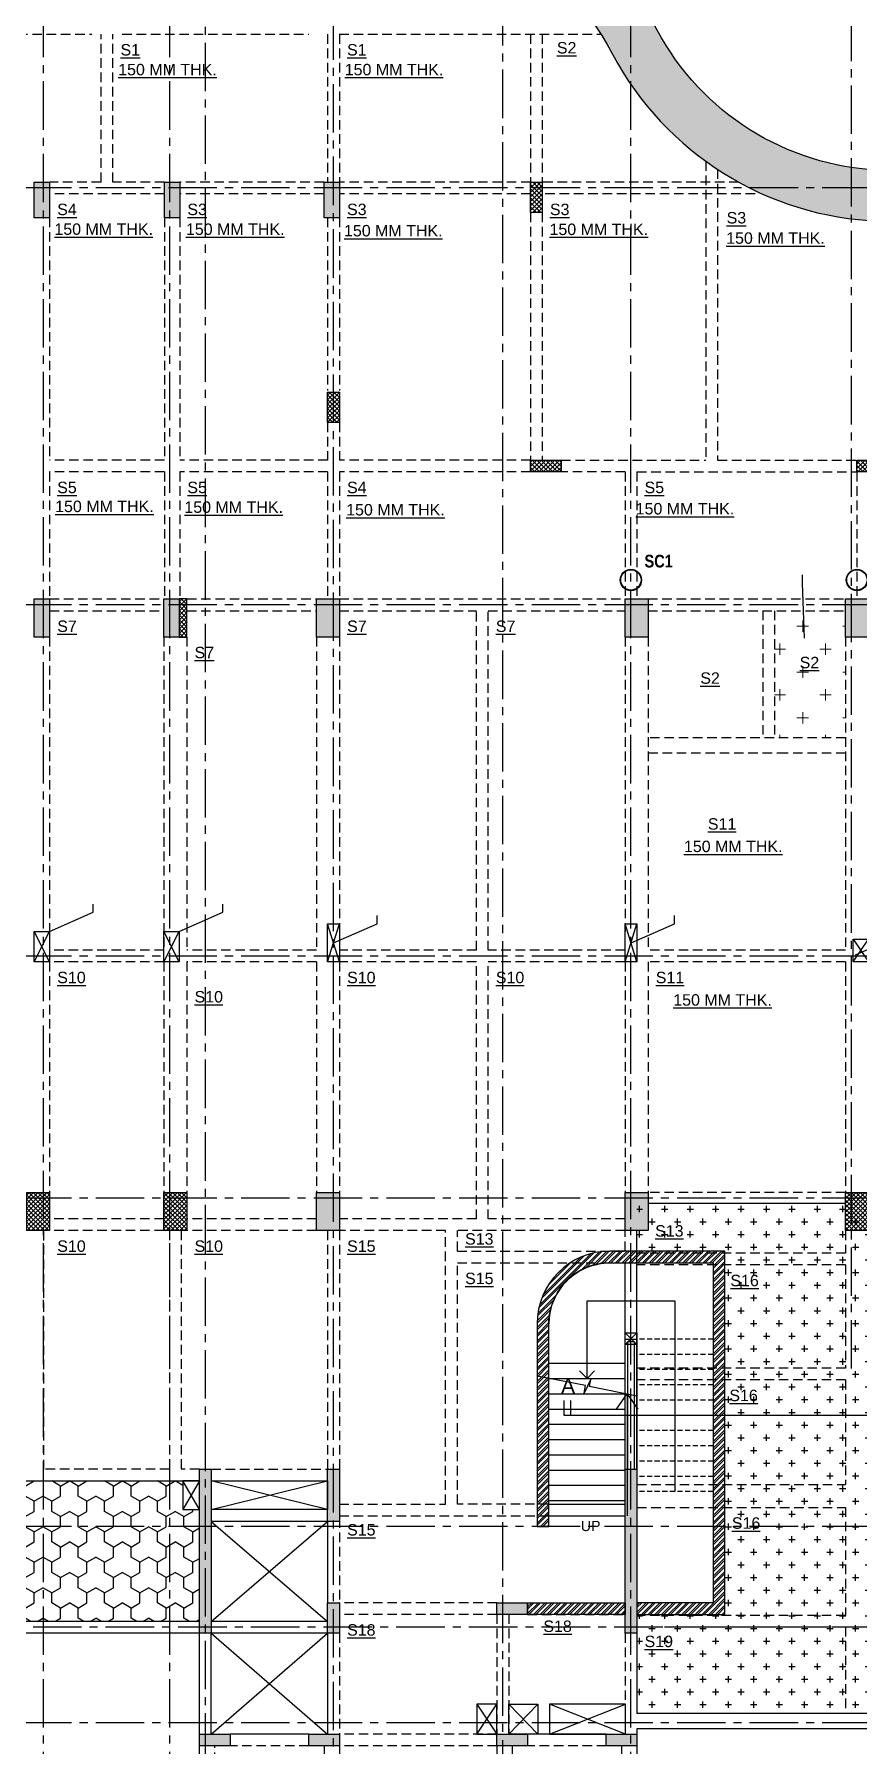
# Model space of a CAD drawing. Header units: millimetres. Extents: x 149548 to 2069915, y -1587483 to -1219800.
# Drawn here: x 1936292 to 1952506, y -1523570 to -1489900 of the extents above; entities that cross this region are included whole.
import ezdxf

# ---------------------------------------------------------------- set-up
doc = ezdxf.new("R2010")
doc.units = ezdxf.units.MM
doc.header["$MEASUREMENT"] = 0
for name, pattern in [('ACAD_ISO02W100', [15, 12, -3]), ('CENTER2', [28.575000000000003, 19.05, -3.175, 3.175, -3.175]), ('CONTINOUS', [0]), ('DASHED', [0.75, 0.5, -0.25]), ('HIDDEN', [0.375, 0.25, -0.125])]:
    doc.linetypes.add(name, pattern=pattern)
for name, color, linetype in [('BEAM-230X1075', 2, 'Continuous'), ('BEAM-230X450', 31, 'Continuous'), ('BEAM-230X600', 150, 'Continuous'), ('BEAM-300X1075', 211, 'Continuous'), ('BEAM-300X450', 6, 'Continuous'), ('BEAM-300X600', 4, 'Continuous'), ('BEAM-450X600', 22, 'Continuous'), ('BEAM-450X750', 134, 'Continuous'), ('Brick Piller', 2, 'Continuous'), ('COL.NO.', 6, 'Continuous'), ('Gabion Wall', 7, 'Continuous'), ('Hatch', 8, 'Continuous'), ('S-STRU. CUTOUT', 3, 'Continuous'), ('SLAB NO.', 4, 'Continuous'), ('Stair', 7, 'Continuous'), ('Steel Col', 2, 'Continuous'), ('STR.COLUMN', 1, 'Continuous'), ('Text', 7, 'Continuous')]:
    doc.layers.add(name, color=color, linetype=linetype)
for name, color, linetype, lineweight in [('BRICK WALL_MOFA', 8, 'Continuous', 30), ('CENTER_LINE', 8, 'CENTER2', 25), ('DIMENSION_MOFA', 62, 'HIDDEN', 15), ('GRID', 252, 'ACAD_ISO02W100', 9), ('PL-300MM SUNK', 171, 'Continuous', 18)]:
    doc.layers.add(name, color=color, linetype=linetype, lineweight=lineweight)
doc.styles.add('1-100', font='arial.ttf', dxfattribs={"height": 400})
doc.styles.add('AR', font='', dxfattribs={"width": 0.8})
doc.styles.add('DEEPAK', font='arial.ttf')
doc.styles.add('G3-TEXT', font='ARIALNB.TTF', dxfattribs={"height": 3})
doc.styles.get("Standard").update_dxf_attribs({"font": 'arial.ttf'})
doc.styles.add('style1', font='arial.ttf')
doc.styles.get('AR').set_extended_font_data('Arial Unicode MS')
doc.dimstyles.new('100', dxfattribs={"dimtxt": 180, "dimasz": 80, "dimexe": 0.18, "dimexo": 0.0625, "dimgap": 1, "dimtad": 1, "dimdec": 0, "dimzin": 0, "dimdsep": 46, "dimtxsty": 'AR', "dimblk": 'DOT', "dimcen": 0.09, "dimse1": 1, "dimse2": 1, "dimclrd": 50, "dimclrt": 256, "dimadec": 0, "dimazin": 0, "dimtfac": 1, "dimtdec": 0, "dimtix": 1, "dimtofl": 0, "dimtmove": 2, "dimatfit": 0, "dimfxl": 1, "dimtolj": 1, "dimtzin": 0, "dimlwd": -1, "dimarcsym": 0})
doc.dimstyles.new('DIM 1-100 1', dxfattribs={"dimtxt": 200, "dimasz": 100, "dimexe": 50, "dimexo": 50, "dimgap": 50, "dimtad": 1, "dimdec": 1, "dimrnd": 5, "dimzin": 0, "dimdsep": 46, "dimtxsty": 'Standard', "dimblk": 'ARCHTICK', "dimcen": 100, "dimdle": 100, "dimclrd": 256, "dimclre": 256, "dimclrt": 256, "dimadec": 0, "dimazin": 0, "dimtfac": 1, "dimtdec": 1, "dimtix": 1, "dimtofl": 0, "dimtmove": 1, "dimatfit": 3, "dimldrblk": 'OPEN90', "dimfxl": 1, "dimtolj": 1, "dimtzin": 0, "dimlwd": -1, "dimlwe": -1, "dimarcsym": 0})
pattern_1 = [(45, (-1689900.164213894, 1171002.453607241), (-44.19417382415923, 44.19417382415923), []), (135, (-1689900.164213894, 1171002.453607241), (-44.19417382415922, -44.19417382415921), [])]
pattern_2 = [(225, (2874.069728944916, 3033.458107437007), (66.29126073623881, -66.29126073623885), []), (225, (2829.875555194914, 3033.458107437007), (66.29126073623881, -66.29126073623885), [])]

# ---------------------------------------------------------------- blocks, each defined once
blk = doc.blocks.new('FIRST FLOOR COLUMNS')
at = {"layer": 'CENTER_LINE', "ltscale": 50}
for p, q in [((12074.99999999907, -41447.71538959257), (12074.99999999907, 16830.41905810614)), ((17924.99999999907, -41973.1161462171), (17924.99999999907, 16267.95197814121)), ((8895, -42203.11614531162), (8895, 16037.95197904669)), ((11375, -42203.11614527553), (11375, 16037.95197908278)), ((14595.00000024913, -42256.64015407232), (14594.99999999907, 16012.95197814144)), ((20444.99999999907, -42203.11614621687), (20444.99999999907, 16037.95197814144)), ((24778.85805530241, -15138.33302856097), (24778.85805530241, 16012.95194304106)), ((68022.25780571625, 8084.999999998137), (-4699.232308062725, 8084.999999998137)), ((68022.25780571625, -115), (-4699.232308062259, -115)), ((68022.25780571625, -7025), (-4699.232308062259, -7025)), ((68022.25780571764, -11790), (-4699.232308060862, -11790)), ((68022.25780571625, -18245.0000000596), (-4699.232308062259, -18245.0000000596)), ((25354.42047252506, -20230), (-4699.232308062259, -20230)), ((68022.25780571625, -22110), (-4699.232308062259, -22110))]:
    blk.add_line(p, q, dxfattribs=at)
blk = doc.blocks.new('_Dot')
at = {"linetype": 'ByBlock', "lineweight": -2}
blk.add_line((-0.5, 0), (-1, 0), dxfattribs=at)
at = {"linetype": 'ByBlock', "const_width": 0.5}
blk.add_lwpolyline([(-0.25, 0, 1), (0.25, 0, 1)], format="xyb", close=True, dxfattribs=at)
blk = doc.blocks.new('zw$7C89')
at = {"layer": 'Gabion Wall'}
h = blk.add_hatch(dxfattribs=at)
h.set_pattern_fill('ANSI36', color=256, scale=1000)
h.set_pattern_definition([(45, (-1922817.541582066, 1391663.806724625), (66.29126073623883, 243.0679560328757), [312.5000000000002, -62.50000000000006, 0, -62.50000000000006])])
edge = h.paths.add_edge_path()
edge.add_line((25249.99999999977, 349.7222180878744), (25249.99999999977, 349.7222180881072))
edge.add_arc((25471.55985363177, 5545.000000003492), 5200.000000000409, 207.9869821654836, 267.5580214216909, ccw=False)
edge.add_arc((14594.9999999993, -235.0000000006985), 7116.978292165735, 27.98698218263019, 89.99999999999707)
edge.add_line((14594.99999999977, 6881.978292165091), (2134.29448936251, 6881.462687988998))
edge.add_arc((2290.579929145519, -496.5171069183853), 7379.634882075752, 91.21349710835207, 136.4530565366072)
edge.add_arc((2177.855178702157, -234.612213262124), 7118.37564225969, 137.3559478840284, 234.8486355733484)
edge.add_line((-1920.46755382535, -6054.837515118066), (-1920.46755382535, -6284.999999998836))
edge.add_line((-1920.46755382535, -6284.999999998836), (-414.576280458132, -6284.999999998836))
edge.add_line((-414.5762804581318, -6284.999999998836), (-414.5762804581318, -5776.285405348288))
edge.add_arc((2175.747773891315, -234.8375151201617), 6116.978292151781, 137.2921275342018, 244.94648078118792, ccw=False)
edge.add_arc((2290.361020778771, -496.6030255814549), 6379.773404745865, 91.02937960220282, 136.2627479321136, ccw=False)
edge.add_line((2175.747773909243, 5882.14077704493), (14594.9999999993, 5881.978292165091))
edge.add_arc((14594.9999999993, -235.0000000006985), 6116.978292165786, 27.986982175391176, 90, ccw=False)
edge.add_arc((25471.55985362688, 5544.999999996042), 6199.999999992797, 207.9869821753515, 267.9520729151496)
edge.add_line((25249.99999999977, -651.0399636558723), (25249.99999999977, 349.7222180878744))
blk.add_lwpolyline([(25249.99999999977, 349.7222180878744), (25249.99999999977, 349.7222180881072, -0.2659441197293039), (20879.67782684742, 3104.791104826611, 0.2773857144653457), (14594.99999999977, 6881.978292165091), (2134.29448936251, 6881.462687988998, 0.1999992264416598), (-3058.254309496377, 4587.672433242435, 0.4530556497696951), (-1920.46755382535, -6054.837515118066), (-1920.46755382535, -6284.999999998836), (-414.5762804581318, -6284.999999998836), (-414.5762804581318, -5776.285405348288, -0.507627193355193), (-2319.138832165161, 3914.068102672463, -0.1999711322886869), (2175.747773909243, 5882.14077704493), (14594.9999999993, 5881.978292165091, -0.2773857144993754), (19996.62359143049, 2635.520162499743, 0.2677859425988435), (25249.99999999977, -651.0399636558723)], format="xyb", close=True, dxfattribs=at)
blk = doc.blocks.new('ARCH COL')
at = {"layer": 'STR.COLUMN', "transparency": 33554687}
h = blk.add_hatch(color=256, dxfattribs=at)
h.dxf.hatch_style = 1
h.paths.add_polyline_path([(241512.3773681722, 8200), (241512.3773681722, 7500), (241812.3773681722, 7500), (241812.3773681722, 8200)])
h = blk.add_hatch(color=256, dxfattribs=at)
h.dxf.hatch_style = 1
h.paths.add_polyline_path([(244072.3773681722, 8200), (244072.3773681722, 7500), (244372.3773681722, 7500), (244372.3773681722, 8200)])
h = blk.add_hatch(color=256, dxfattribs=at)
h.dxf.hatch_style = 1
h.paths.add_polyline_path([(247212.3773681722, 8200), (247212.3773681722, 7500), (247512.3773681722, 7500), (247512.3773681722, 8200)])
h = blk.add_hatch(dxfattribs=at)
h.set_pattern_fill('ANSI37', color=8, scale=500)
h.set_pattern_definition(pattern_1)
h.paths.add_polyline_path([(251272.3773681519, 8200), (251272.3773681519, 7600), (251502.3773681335, 7600), (251502.3773681335, 8200)])
h = blk.add_hatch(dxfattribs=at)
h.set_pattern_fill('ANSI37', color=8, scale=500)
h.set_pattern_definition(pattern_1)
h.paths.add_polyline_path([(247282.3773681899, 4070.375443216879), (247282.3773681899, 3470.375443216879), (247512.3773681899, 3470.375443216879), (247512.3773681899, 4070.375443216879)])
h = blk.add_hatch(dxfattribs=at)
h.set_pattern_fill('ANSI37', color=8, scale=500)
h.set_pattern_definition(pattern_1)
h.paths.add_polyline_path([(251872.3773681335, 2730), (251272.3773681335, 2730), (251272.3773681335, 2500), (251872.3773681335, 2500)])
h = blk.add_hatch(dxfattribs=at)
h.set_pattern_fill('ANSI37', color=8, scale=500)
h.set_pattern_definition(pattern_1)
h.paths.add_polyline_path([(258397.3773681719, 2730), (257686.2354234746, 2730), (257686.2354234746, 2500), (258397.3773681719, 2500)])
h = blk.add_hatch(color=256, dxfattribs=at)
h.dxf.hatch_style = 1
h.paths.add_polyline_path([(241812.3773681722, 0), (241812.3773681722, -750), (241512.3773681722, -750), (241512.3773681722, 0)])
h = blk.add_hatch(color=256, dxfattribs=at)
h.dxf.hatch_style = 1
h.paths.add_polyline_path([(244062.3773681722, 0), (244362.3773681722, 0), (244362.3773681722, -750), (244062.3773681722, -750)])
at = {"layer": 'STR.COLUMN'}
h = blk.add_hatch(dxfattribs=at)
h.set_pattern_fill('ANSI37', color=8, scale=500)
h.set_pattern_definition(pattern_1)
h.paths.add_polyline_path([(244512.3773681722, 0), (244362.3773681722, 0), (244362.3773681722, -750), (244512.3773681722, -750)])
at = {"layer": 'STR.COLUMN', "transparency": 33554687}
h = blk.add_hatch(color=256, dxfattribs=at)
h.dxf.hatch_style = 1
h.paths.add_polyline_path([(247062.3773681722, -750), (247512.3773681722, -750), (247512.3773681722, 0), (247062.3773681722, 0)])
h = blk.add_hatch(color=256, dxfattribs=at)
h.dxf.hatch_style = 1
h.paths.add_polyline_path([(253132.3773681722, -750.0000000002328), (253581.719609797, -749.3517195954919), (253581.719609797, 0.6482804045081139), (253132.3773681722, 0)])
h = blk.add_hatch(color=256, dxfattribs=at)
h.dxf.hatch_style = 1
h.paths.add_polyline_path([(257466.2354234746, -750.0000000002328), (257915.5776650994, -749.3517195954919), (257915.5776650994, 0.6482804045081139), (257466.2354234746, 0)])
h = blk.add_hatch(dxfattribs=at)
h.set_pattern_fill('ANSI37', color=8, scale=500)
h.set_pattern_definition(pattern_1)
h.paths.add_polyline_path([(241362.3773681722, -12425), (241812.3773681722, -12425), (241812.3773681722, -11675), (241362.3773681722, -11675)])
h = blk.add_hatch(dxfattribs=at)
h.set_pattern_fill('ANSI37', color=8, scale=500)
h.set_pattern_definition(pattern_1)
h.paths.add_polyline_path([(244062.3773681722, -12425), (244512.3773681722, -12425), (244512.3773681722, -11675), (244062.3773681722, -11675)])
h = blk.add_hatch(color=256, dxfattribs=at)
h.dxf.hatch_style = 1
h.paths.add_polyline_path([(247062.3773681722, -12425), (247512.3773681722, -12425), (247512.3773681722, -11675), (247062.3773681722, -11675)])
h = blk.add_hatch(color=256, dxfattribs=at)
h.dxf.hatch_style = 1
h.paths.add_polyline_path([(253132.3773681722, -12425), (253582.3773681722, -12425), (253582.3773681722, -11675), (253132.3773681722, -11675)])
h = blk.add_hatch(dxfattribs=at)
h.set_pattern_fill('ANSI37', color=8, scale=500)
h.set_pattern_definition(pattern_1)
h.paths.add_polyline_path([(257466.2281060081, -12425), (257916.2281060081, -12425), (257916.2281060081, -11675), (257466.2281060081, -11675)])
h = blk.add_hatch(color=256, dxfattribs=at)
h.dxf.hatch_style = 1
h.paths.add_polyline_path([(244762.3773681722, -17120.00000000023), (244762.3773681722, -20345.00000000023), (244992.3773681722, -20345.00000000023), (244992.3773681722, -17120.00000000023)])
h = blk.add_hatch(color=256, dxfattribs=at)
h.dxf.hatch_style = 1
h.paths.add_polyline_path([(247282.3773681722, -18145), (247512.3773681722, -18145), (247512.3773681722, -17120), (247282.3773681722, -17120)])
h = blk.add_hatch(color=256, dxfattribs=at)
h.dxf.hatch_style = 1
h.paths.add_polyline_path([(253132.3773681722, -17120), (253132.3773681722, -20345), (253362.3773681722, -20345), (253362.3773681722, -17120)])
h = blk.add_hatch(color=256, dxfattribs=at)
h.dxf.hatch_style = 1
h.paths.add_polyline_path([(247282.3773681722, -20345), (247512.3773681722, -20345), (247512.3773681722, -19745), (247282.3773681722, -19745)])
h = blk.add_hatch(color=256, dxfattribs=at)
h.dxf.hatch_style = 1
h.paths.add_polyline_path([(250612.3773681715, -19744.9999999993), (250612.3773681715, -19974.9999999993), (251212.3773681715, -19974.9999999993), (251212.3773681715, -19744.9999999993)])
h = blk.add_hatch(color=256, dxfattribs=at)
h.dxf.hatch_style = 1
h.paths.add_polyline_path([(244762.3773681715, -22329.99999999977), (244762.3773681715, -22559.99999999977), (245362.3773681715, -22559.99999999977), (245362.3773681715, -22329.99999999977)])
h = blk.add_hatch(color=256, dxfattribs=at)
h.dxf.hatch_style = 1
h.paths.add_polyline_path([(246912.3773681715, -22329.99999999977), (246912.3773681715, -22559.99999999977), (247512.3773681715, -22559.99999999977), (247512.3773681715, -22329.99999999977)])
h = blk.add_hatch(color=256, dxfattribs=at)
h.dxf.hatch_style = 1
h.paths.add_polyline_path([(250612.3773681715, -22329.99999999977), (250612.3773681715, -22559.99999999977), (251212.3773681715, -22559.99999999977), (251212.3773681715, -22329.99999999977)])
h = blk.add_hatch(color=256, dxfattribs=at)
h.dxf.hatch_style = 1
h.paths.add_polyline_path([(252762.3773681715, -22329.99999999977), (252762.3773681715, -22559.99999999977), (253362.3773681715, -22559.99999999977), (253362.3773681715, -22329.99999999977)])
at = {"layer": 'STR.COLUMN', "color": 5}
for p, q in [((241512.3773853779, -7140), (241812.3773853779, -6540)), ((241812.3773853779, -7140), (241512.3773853779, -6540)), ((244062.3773681722, -7140), (244362.3773681722, -6540)), ((244362.3773681722, -7140), (244062.3773681722, -6540))]:
    blk.add_line(p, q, dxfattribs=at)
for points in [[(241512.3773681722, 8200), (241812.3773681722, 8200), (241812.3773681722, 7500), (241512.3773681722, 7500), (241512.3773681722, 8200)], [(244072.3773681722, 8200), (244372.3773681722, 8200), (244372.3773681722, 7500), (244072.3773681722, 7500), (244072.3773681722, 8200)], [(247212.3773681722, 8200), (247512.3773681722, 8200), (247512.3773681722, 7500), (247212.3773681722, 7500), (247212.3773681722, 8200)], [(247062.3773681722, 0), (247512.3773681722, 0), (247512.3773681722, -750), (247062.3773681722, -750), (247062.3773681722, 0)], [(253132.3773681722, 0), (253582.3773681722, -2.328306436538696e-10), (253582.3773681722, -750.0000000002328), (253132.3773681722, -750.0000000002328), (253132.3773681722, 0)], [(257466.2354234746, 0), (257916.2354234746, -2.328306436538696e-10), (257916.2354234746, -750.0000000002328), (257466.2354234746, -750.0000000002328), (257466.2354234746, 0)], [(247282.3773681722, -6390), (247512.3773681722, -6390), (247512.3773681722, -7140), (247282.3773681722, -7140), (247282.3773681722, -6390)], [(247282.3773681722, -7140), (247512.3773681722, -6390)], [(247512.3773681722, -7140), (247282.3773681722, -6390)], [(253132.3773681722, -6390), (253362.3773681722, -6390), (253362.3773681722, -7140), (253132.3773681722, -7140), (253132.3773681722, -6390)], [(253132.3773681722, -7140), (253362.3773681722, -6390)], [(253362.3773681722, -7140), (253132.3773681722, -6390)], [(241512.3773853779, -6540), (241812.3773853779, -6540), (241812.3773853779, -7140), (241512.3773853779, -7140), (241512.3773853779, -6540)], [(244062.3773681722, -6540), (244362.3773681722, -6540), (244362.3773681722, -7140), (244062.3773681722, -7140), (244062.3773681722, -6540)], [(257616.2948618773, -7139.999999999767), (257616.2948618773, -6689.999999999767), (257916.2354234748, -6689.999999999767), (257916.2354234748, -7139.999999999767), (257616.2948618773, -7139.999999999767)], [(257616.2948618773, -7139.999999999767), (257916.2354234746, -6689.999999999767)], [(257616.2948618773, -6689.999999999767), (257916.2354234748, -7139.999999999767)], [(241362.3773681722, -11675), (241812.3773681722, -11675), (241812.3773681722, -12425), (241362.3773681722, -12425), (241362.3773681722, -11675)], [(244062.3773681722, -11675), (244512.3773681722, -11675), (244512.3773681722, -12425), (244062.3773681722, -12425), (244062.3773681722, -11675)], [(247062.3773681722, -11675), (247512.3773681722, -11675), (247512.3773681722, -12425), (247062.3773681722, -12425), (247062.3773681722, -11675)], [(253132.3773681722, -11675), (253582.3773681722, -11675), (253582.3773681722, -12425), (253132.3773681722, -12425), (253132.3773681722, -11675)], [(257466.2281060081, -11675), (257916.2281060081, -11675), (257916.2281060081, -12425), (257466.2281060081, -12425), (257466.2281060081, -11675)], [(244762.3773681722, -17120.00000000023), (244992.3773681722, -17120.00000000023), (244992.3773681722, -20345.00000000023), (244762.3773681722, -20345.00000000023), (244762.3773681722, -17120.00000000023)], [(247282.3773681722, -17120), (247512.3773681722, -17120), (247512.3773681722, -18145), (247282.3773681722, -18145), (247282.3773681722, -17120)], [(253132.3773681722, -17120), (253362.3773681722, -17120), (253362.3773681722, -20345), (253132.3773681722, -20345), (253132.3773681722, -17120)], [(247282.3773681722, -19745), (247512.3773681722, -19745), (247512.3773681722, -20345), (247282.3773681722, -20345), (247282.3773681722, -19745)], [(251212.3773681715, -19744.9999999993), (251212.3773681715, -19974.9999999993), (250612.3773681715, -19974.9999999993), (250612.3773681715, -19744.9999999993), (251212.3773681715, -19744.9999999993)], [(245362.3773681715, -22329.99999999977), (245362.3773681715, -22559.99999999977), (244762.3773681715, -22559.99999999977), (244762.3773681715, -22329.99999999977), (245362.3773681715, -22329.99999999977)], [(247512.3773681715, -22329.99999999977), (247512.3773681715, -22559.99999999977), (246912.3773681715, -22559.99999999977), (246912.3773681715, -22329.99999999977), (247512.3773681715, -22329.99999999977)], [(251212.3773681715, -22329.99999999977), (251212.3773681715, -22559.99999999977), (250612.3773681715, -22559.99999999977), (250612.3773681715, -22329.99999999977), (251212.3773681715, -22329.99999999977)], [(253362.3773681715, -22329.99999999977), (253362.3773681715, -22559.99999999977), (252762.3773681715, -22559.99999999977), (252762.3773681715, -22329.99999999977), (253362.3773681715, -22329.99999999977)]]:
    blk.add_lwpolyline(points, dxfattribs=at)
for points in [[(251272.3773681519, 8200), (251502.3773681335, 8200), (251502.3773681335, 7600), (251272.3773681519, 7600), (251272.3773681519, 8200)], [(247282.3773681899, 4070.375443216879), (247512.3773681899, 4070.375443216879), (247512.3773681899, 3470.375443216879), (247282.3773681899, 3470.375443216879), (247282.3773681899, 4070.375443216879)], [(251872.3773681335, 2730), (251872.3773681335, 2500), (251272.3773681335, 2500), (251272.3773681335, 2730)], [(258397.3773681719, 2730), (258397.3773681719, 2500), (257686.2354234746, 2500), (257686.2354234746, 2730)], [(241812.3773681722, 0), (241812.3773681722, -750), (241512.3773681722, -750), (241512.3773681722, 0)], [(244062.3773681722, 0), (244362.3773681722, 0), (244362.3773681722, -750), (244062.3773681722, -750), (244062.3773681722, 0)], [(244512.3773681722, 0), (244362.3773681722, 0), (244362.3773681722, -750), (244512.3773681722, -750)]]:
    blk.add_lwpolyline(points, close=True, dxfattribs=at)
blk = doc.blocks.new('G$CCB89CC87')
at = {"layer": 'STR.COLUMN', "color": 5}
for p, q in [((-229.9987425338477, 5679.911827807082), (-0.003326123580336571, 5909.911827807082)), ((0.0001023421064019203, 5679.911827807082), (-229.9984776824713, 5909.911827807082))]:
    blk.add_line(p, q, dxfattribs=at)
blk.add_lwpolyline([(-229.9998976578936, 5909.911827807082), (0.0001023421064019203, 5909.911827807082), (0.0001023421064019203, 5679.911827807082), (-229.9998976578936, 5679.911827807082)], close=True, dxfattribs=at)
blk = doc.blocks.new('_ArchTick')
at = {"color": 0, "linetype": 'ByBlock', "const_width": 0.15}
blk.add_lwpolyline([(-0.5, -0.5), (0.5, 0.5)], dxfattribs=at)
blk = doc.blocks.new('_Open90')
at = {"color": 0, "linetype": 'ByBlock', "lineweight": -2}
for p, q in [((0, 0), (-1, 0)), ((-0.5, 0.5), (0, 0)), ((0, 0), (-0.5, -0.5))]:
    blk.add_line(p, q, dxfattribs=at)
blk = doc.blocks.new('Steel Col')
at = {"layer": 'Steel Col', "color": 2}
for radius in [210, 200]:
    blk.add_circle((1997102.074790691, -1500610.347027284), radius, dxfattribs=at)
blk = doc.blocks.new('Fire Staircase')
at = {"layer": 'Brick Piller'}
h = blk.add_hatch(dxfattribs=at)
h.set_pattern_fill('ANSI32', color=8, scale=250, angle=180)
h.set_pattern_definition(pattern_2)
edge = h.paths.add_edge_path()
edge.add_line((1914734.24383791, -1520755.347137177), (1916234.243873443, -1520755.346929552))
edge.add_line((1916234.243873443, -1520755.346929552), (1916234.251420181, -1514070.437266246))
edge.add_line((1916234.251420181, -1514070.437266246), (1914204.243279385, -1514070.434974527))
edge.add_arc((1914204.241924679, -1515270.434974526), 1199.999999999779, 89.99993531756384, 180.0000301612983)
edge.add_line((1913004.24192468, -1515270.435606222), (1913004.24192468, -1519255.347027284))
edge.add_line((1913004.24192468, -1519255.347027284), (1912774.230483614, -1519255.346258024))
edge.add_line((1912774.230483614, -1519255.346258024), (1912774.243810938, -1515270.431249949))
edge.add_arc((1914204.243810983, -1515270.436032503), 1430.000000053563, 90.00000419992813, 179.9998083777373, ccw=False)
edge.add_line((1914204.243706167, -1513840.43603245), (1916464.237019384, -1513840.433204375))
edge.add_line((1916464.237019384, -1513840.433204375), (1916464.245960273, -1520985.346898383))
edge.add_line((1916464.245960273, -1520985.346898383), (1914734.24387161, -1520985.347151866))
edge.add_line((1914734.24387161, -1520985.347151866), (1914734.24383791, -1520755.347137177))
h = blk.add_hatch(dxfattribs=at)
h.set_pattern_fill('ANSI32', color=8, scale=250, angle=180)
h.set_pattern_definition(pattern_2)
h.paths.add_polyline_path([(1914504.243848079, -1520985.347027284), (1914504.243848079, -1520755.347027284), (1912584.243848078, -1520755.347027284), (1912584.243848078, -1520985.347027284)])
at = {"layer": 'Stair', "color": 8, "linetype": 'DASHED', "ltscale": 200}
for p, q in [((1916234.243848079, -1515570.429226473), (1914734.243593478, -1515570.429336365)), ((1916234.243870057, -1515870.429226473), (1914734.243615456, -1515870.429336365)), ((1916234.243892035, -1516170.429226473), (1914734.243637434, -1516170.429336365)), ((1916234.243914014, -1516470.429226473), (1914734.243659413, -1516470.429336365)), ((1916234.243935992, -1516770.429226473), (1914734.243681391, -1516770.429336365)), ((1916234.243957971, -1517070.429226473), (1914734.243703369, -1517070.429336365)), ((1916234.243979949, -1517370.429226473), (1914734.243725348, -1517370.429336365)), ((1916234.244001927, -1517670.429226473), (1914734.243747326, -1517670.429336365)), ((1916234.244023906, -1517970.429226473), (1914734.243769305, -1517970.429336365)), ((1916234.244045884, -1518270.429226473), (1914734.243791283, -1518270.429336365)), ((1916234.244067862, -1518570.429226473), (1914734.243813261, -1518570.429336365))]:
    blk.add_line(p, q, dxfattribs=at)
at = {"layer": 'Stair', "color": 8, "linetype": 'Continuous', "ltscale": 200}
for p, q in [((1913004.237386787, -1516045.679970516), (1914504.243695353, -1516045.679860624)), ((1913004.237408765, -1516345.679970516), (1914504.243717332, -1516345.679860624)), ((1913004.237430743, -1516645.679970516), (1914504.24373931, -1516645.679860624)), ((1913004.237452722, -1516945.679970516), (1914504.243761288, -1516945.679860624)), ((1913004.2374747, -1517245.679970516), (1914504.243783267, -1517245.679860624)), ((1913004.237496679, -1517545.679970516), (1914504.243805245, -1517545.679860624)), ((1913004.237518657, -1517845.679970516), (1914504.243827224, -1517845.679860624)), ((1913004.237540635, -1518145.679970516), (1914504.243849202, -1518145.679860624)), ((1913004.237562614, -1518445.679970516), (1914504.24387118, -1518445.679860624)), ((1913004.237584592, -1518745.679970516), (1914504.243893159, -1518745.679898534)), ((1913004.23760657, -1519045.679970516), (1914504.243915137, -1519045.679898534))]:
    blk.add_line(p, q, dxfattribs=at)
at = {"layer": 'Stair'}
for p, q in [((1914504.243848079, -1518745.679860624), (1914504.241157692, -1518745.679860624)), ((1916464.239339459, -1519255.346793192), (1916464.244442669, -1519255.346793191))]:
    blk.add_line(p, q, dxfattribs=at)
for points in [[(1916464.243023738, -1513840.435866881), (1914204.243706167, -1513840.43603245, 0.4142125613509559), (1912774.243810938, -1515270.431249895), (1912774.230483611, -1519255.347027284), (1913004.244021711, -1519255.347027284), (1913004.24192468, -1515270.435606017, -0.4142140471595538), (1914204.243279385, -1514070.434974527), (1916234.243873443, -1514070.437266238, -0.4142131888043357)], [(1916464.245960273, -1520985.346898383), (1916464.237019387, -1513840.435866881, 0.144761178887673)]]:
    blk.add_lwpolyline(points, format="xyb", dxfattribs=at)
for points in [[(1916234.243682964, -1514070.437266237), (1916234.244662453, -1520755.347027284)], [(1914734.821682563, -1516691.795907032), (1913803.270013358, -1516505.485715143), (1913832.687412078, -1516358.398609479), (1913695.33148662, -1516632.961221661), (1913724.748885339, -1516485.874115997), (1912773.65670061, -1516299.563924109)], [(1916234.243873443, -1520755.346929552), (1914734.24383791, -1520755.347137177), (1914734.24387161, -1520985.347137177), (1916464.243023738, -1520985.346898384)]]:
    blk.add_lwpolyline(points, dxfattribs=at)
at = {"layer": 'Stair', "color": 8, "linetype": 'Continuous', "ltscale": 200}
for points in [[(1914504.243848079, -1518130.347027286), (1914504.243660536, -1515570.429353215), (1914734.243593478, -1515570.429336365), (1914734.24378102, -1518130.347027287)], [(1914554.243848079, -1518130.347027286), (1914554.243664199, -1515620.429349552), (1914684.243597141, -1515620.429340028), (1914684.24378102, -1518130.347027287)]]:
    blk.add_lwpolyline(points, dxfattribs=at)
at = {"layer": 'Stair'}
blk.add_lwpolyline([(1914504.243848079, -1520985.347027284), (1912584.243848078, -1520985.347027284), (1912584.243848078, -1520755.347027284), (1914504.243848079, -1520755.347027284)], close=True, dxfattribs=at)
at = {"layer": 'Stair', "insert": (1914019.520173933, -1519146.436018913), "char_height": 200, "attachment_point": 3, "rotation": 8.395107349475939e-06, "style": '1-100'}
blk.add_mtext_dynamic_manual_height_columns('UP', width=404.6349684817251, gutter_width=750, heights=[0], dxfattribs=at)
at = {"layer": 'Stair'}
for points, override in [([(1913754.240563049, -1516345.67991557), (1913754.240563049, -1514820.432738087), (1915484.243584339, -1514820.432479475), (1915484.244067862, -1518570.429281419)], {"dimasz": 300}), ([(1914544.227463604, -1516645.67991557), (1914544.227815258, -1519045.67991557)], {"dimasz": 300, "dimldrblk": 'Open90'})]:
    blk.add_leader(points, dimstyle='DIM 1-100 1', override=override, dxfattribs=at)

msp = doc.modelspace()

# ---------------------------------------------------------------- hatches: boundary and pattern name
at = {"layer": 'Hatch'}
h = msp.add_hatch(dxfattribs=at)
h.set_pattern_fill('CROSS', color=256, scale=1000)
h.set_pattern_definition([(0, (4879.533208573237, -101261.5403026629), (250, 250), [125, -375]), (90, (4942.033208573237, -101324.0403026629), (-250, 250), [125, -375])])
h.paths.add_polyline_path([(1956420.116341664, -1515113.466321485), (1956420.116341664, -1515976.116615559), (1956774.351059177, -1515976.116615559), (1956774.351059177, -1515113.466321485)], flags=16)
edge = h.paths.add_edge_path()
edge.add_line((1956802.074790639, -1521005.319372249), (1956405.938701987, -1521005.319372249))
edge.add_line((1956405.938701987, -1521005.319372249), (1956405.938701987, -1520213.758537831))
edge.add_line((1956405.938701987, -1520213.758537831), (1956802.074790639, -1520213.758537831))
edge.add_line((1956802.074790638, -1520018.544865128), (1956802.074790639, -1512905.347027286))
edge.add_line((1956802.074790639, -1512905.347027286), (1948142.074790639, -1512905.347027286))
edge.add_line((1948142.074790639, -1512905.347027286), (1948142.074790639, -1513840.435993622))
edge.add_line((1948142.074790639, -1513840.435993622), (1949872.073966298, -1513840.435866881))
edge.add_line((1949872.073966298, -1513840.435866881), (1949872.076902834, -1520985.346898383))
edge.add_line((1949872.076902834, -1520985.346898383), (1948142.075149169, -1520985.347137177))
edge.add_line((1948142.075149169, -1520985.347137177), (1948142.074790639, -1522935.347027221))
edge.add_line((1948142.074790639, -1522935.347027221), (1956802.074790638, -1522935.347027221))
edge.add_line((1956802.074790638, -1522935.347027221), (1956802.074790639, -1521005.319372249))
at = {"layer": 'Hatch', "transparency": 33554559}
h = msp.add_hatch(dxfattribs=at)
h.set_pattern_fill('DELTA', color=256, scale=100)
h.set_pattern_definition([(29.99999999999999, (4879.533208573237, -101261.5403026629), (1.353316569918661e-07, 599.9999997655988), [200, -400]), (29.99999999999999, (4706.328127573237, -100961.5403026629), (1.353316569918661e-07, 599.9999997655988), [200, -400]), (90, (4879.533208573237, -100861.5403026629), (-519.615242, 300.0000000000001), [200, -400]), (90, (5225.943370573237, -100861.5403026629), (-519.615242, 300.0000000000001), [200, -400]), (150, (4879.533208573237, -101261.5403026629), (-519.6152421353315, -299.9999997655988), [200, -400]), (150, (4706.328127573237, -100961.5403026629), (-519.6152421353315, -299.9999997655988), [200, -400])])
h.paths.add_polyline_path([(1939213.42467475, -1518360.347027286), (1939213.42467475, -1518925.347027287), (1939542.074790639, -1518925.347027287), (1939542.074790639, -1521125.347027286), (1933292.074790639, -1521125.347027286), (1933292.074790639, -1520605.347027286), (1933072.074790639, -1520605.347027286), (1933072.074790639, -1518360.347027286)])
at = {"layer": 'PL-300MM SUNK'}
h = msp.add_hatch(dxfattribs=at)
h.set_pattern_fill('CROSS', color=256, scale=1800)
h.set_pattern_definition([(0, (1268640.415677, -1014197.555036), (450, 450), [225, -675]), (90, (1268752.915677, -1014310.055036), (-449.9999999999999, 450), [225, -675])])
h.paths.add_polyline_path([(1952245.992284345, -1501760.347027286), (1952245.932845942, -1501760.347027286), (1952245.932845942, -1501240.347027286), (1951020.845013437, -1501240.347027286, 0.1331725165938255), (1951118.000804756, -1501431.490090193, 0.5205670499999998), (1951024.459383461, -1502010.963779168, 0.5205670500000001), (1951061.876930472, -1502627.821146306, 0.5205670499999997), (1951136.70713203, -1503225.987177711, 0.4547037011093585), (1951099.025742823, -1503740.799324055), (1952245.992284345, -1503740.799324055)])
h.paths.add_polyline_path([(1951020.845013437, -1501240.347027286), (1950849.280485903, -1501240.347027286), (1950849.280485903, -1503740.799324055), (1951099.025742823, -1503740.799324055, -0.4547037011093585), (1951136.70713203, -1503225.987177711, -0.520567049999835), (1951061.876930472, -1502627.821146306, -0.5205670499999997), (1951024.459383461, -1502010.963779168, -0.5205670499998458), (1951118.000804756, -1501431.490090193, -0.1331725165938254)])

# ---------------------------------------------------------------- linework, layer by layer
at = {"layer": 'BEAM-230X1075', "linetype": 'HIDDEN', "ltscale": 750}
for p, q in [((1947912.074790639, -1513840.436010472), (1947912.074790639, -1513435.347027286)), ((1947912.074790639, -1521355.347027286), (1947912.074790639, -1523340.347027286))]:
    msp.add_line(p, q, dxfattribs=at)
at = {"layer": 'BEAM-230X1075', "linetype": 'CONTINOUS', "ltscale": 750}
for p, q in [((1948142.074790639, -1518130.347027286), (1948142.074790639, -1513435.347027286)), ((1947912.074790639, -1518130.347027286), (1947912.074790639, -1514070.435313203)), ((1948142.074790639, -1521355.347027286), (1948142.074790639, -1522935.347027286)), ((1948142.074790639, -1523235.347027286), (1948142.074790639, -1523340.347027286))]:
    msp.add_line(p, q, dxfattribs=at)
at = {"layer": 'BEAM-230X450', "linetype": 'HIDDEN', "ltscale": 750}
for p, q in [((1950619.280485903, -1501240.347027286), (1950619.280485904, -1503740.799324055)), ((1950849.280485903, -1501240.347027286), (1950849.280485903, -1503740.799324055)), ((1944612.078831628, -1514070.435248865), (1947912.074802628, -1514070.435248865)), ((1944612.078934079, -1513840.435248865), (1947912.074802628, -1513840.435248865)), ((1952245.992284345, -1513881.796135131), (1948142.074790639, -1513881.796135131)), ((1952245.992284345, -1514111.796135131), (1948142.074790639, -1514111.796135131)), ((1952245.992284345, -1516141.954124544), (1948142.074790639, -1516141.954124544)), ((1952245.992284345, -1516371.954124544), (1948142.074790639, -1516371.954124544)), ((1952245.992284345, -1521005.319372249), (1948142.074790639, -1521005.319372249)), ((1952245.992284345, -1521235.319372249), (1948142.074790639, -1521235.319372249))]:
    msp.add_line(p, q, dxfattribs=at)
at = {"layer": 'BEAM-230X600', "linetype": 'HIDDEN', "ltscale": 750}
for p, q in [((1933442.074790601, -1489900.34350977), (1937422.074790639, -1489900.34350977)), ((1937607.074790722, -1492810.347027286), (1937607.074790645, -1489900.34350977)), ((1937837.074790722, -1492810.347027286), (1937837.074790645, -1489900.34350977)), ((1938022.074790639, -1489900.34350977), (1941692.074790639, -1489900.34350977)), ((1942062.074790639, -1489900.34350977), (1942062.074790639, -1492810.347027286)), ((1942292.074790639, -1489900.34350977), (1942292.074790639, -1492810.347027286)), ((1942292.074790639, -1489900.34350977), (1947436.050852776, -1489900.34350977)), ((1946052.074790601, -1489900.34350977), (1946052.074790601, -1492810.347027286)), ((1946282.074790601, -1489900.343509752), (1946282.074790601, -1492810.347027286)), ((1949499.57479062, -1492401.417005677), (1949499.57479062, -1498280.347027286)), ((1949729.574790619, -1492560.243984215), (1949729.57479062, -1498280.347027286)), ((1937607.074790722, -1492810.347027286), (1936592.07479064, -1492810.347027286)), ((1938852.07479064, -1492810.347027286), (1937837.074790722, -1492810.347027286)), ((1941992.07479064, -1492810.347027286), (1939152.07479064, -1492810.347027286)), ((1946052.074790601, -1492810.347027286), (1942292.074790639, -1492810.347027286)), ((1950144.216951373, -1492810.347027286), (1946282.074790597, -1492810.347027286)), ((1938852.07479064, -1493040.347027286), (1936592.07479064, -1493040.347027286)), ((1941992.07479064, -1493040.347027286), (1939152.07479064, -1493040.347027286)), ((1946052.074790601, -1493040.347027286), (1942292.074790639, -1493040.347027286)), ((1950467.143611555, -1493040.347027286), (1946282.074790597, -1493040.347027286)), ((1942062.074790639, -1493510.347027287), (1942062.074790657, -1496909.97158407)), ((1942292.074790639, -1493510.347027286), (1942292.074790657, -1496909.971584069)), ((1946052.074790601, -1493410.347027286), (1946052.074790601, -1498280.347027286)), ((1946282.074790601, -1493410.347027286), (1946282.074790601, -1498280.347027286)), ((1942062.074790639, -1497539.971584069), (1942062.074790639, -1498280.347027286)), ((1942292.074790639, -1497539.971584069), (1942292.074790639, -1498280.347027286)), ((1938852.074790639, -1498280.347027286), (1936592.074790639, -1498280.347027286)), ((1942062.074790639, -1498280.347027286), (1939152.074790639, -1498280.347027286)), ((1946052.074790601, -1498280.347027286), (1942292.074790639, -1498280.347027286)), ((1946652.074790601, -1498280.347027286), (1949499.57479062, -1498280.347027286)), ((1949729.57479062, -1498280.347027286), (1952465.932845942, -1498280.347027286)), ((1938852.074790639, -1498510.347027286), (1936592.074790639, -1498510.347027286)), ((1942062.074790639, -1498510.347027286), (1939152.074790639, -1498510.347027286)), ((1942062.074790639, -1498510.347027286), (1942062.074790639, -1501010.347027286)), ((1946052.074790637, -1498510.347027286), (1942292.074790639, -1498510.347027286)), ((1942292.074790639, -1498510.347027286), (1942292.074790639, -1501010.347027286)), ((1947912.074790639, -1498510.347027286), (1946652.074790601, -1498510.347027286)), ((1947912.074790639, -1498510.347027286), (1947912.074790639, -1501010.347027286)), ((1948142.074790639, -1498510.347027286), (1948142.074790639, -1501010.347027286)), ((1948142.074790639, -1498510.347027286), (1952465.932845942, -1498510.347027286)), ((1952465.932845942, -1498510.347027286), (1952465.932845942, -1501010.347027286)), ((1936592.074790639, -1501010.347027286), (1938842.074790639, -1501010.347027286)), ((1936592.074790639, -1501240.347027286), (1938842.074790639, -1501240.347027286)), ((1939292.074790639, -1501010.347027286), (1941842.074790639, -1501010.347027286)), ((1939292.074790639, -1501240.347027286), (1941842.074790639, -1501240.347027286)), ((1942292.074790639, -1501010.347027286), (1947912.074790639, -1501010.347027286)), ((1942292.074790639, -1501240.347027286), (1944987.081075034, -1501240.347027286)), ((1944987.076760606, -1507920.347027286), (1944987.081075034, -1501240.347027286)), ((1945217.076760605, -1507920.347027286), (1945217.081075033, -1501240.347027286)), ((1945217.081075033, -1501240.347027286), (1947912.074790639, -1501240.347027286)), ((1948362.074790639, -1501010.347027286), (1952245.932845942, -1501010.347027286)), ((1948362.074790639, -1501240.347027286), (1952245.932845942, -1501240.347027286)), ((1938842.074790639, -1507920.347027286), (1936592.074790639, -1507920.347027286)), ((1941842.074790639, -1507920.347027286), (1939292.074790639, -1507920.347027286)), ((1944987.076760606, -1507920.347027286), (1942292.074790639, -1507920.347027286)), ((1947912.074790639, -1507920.347027286), (1945217.076760605, -1507920.347027286)), ((1952245.992284345, -1507920.347027286), (1948362.074790639, -1507920.347027286)), ((1938842.074790639, -1508150.347027286), (1936592.074790639, -1508150.347027286)), ((1941842.074790639, -1508150.347027286), (1939292.074790639, -1508150.347027286)), ((1944987.076612055, -1508150.347027286), (1942292.074790639, -1508150.347027286)), ((1944987.073347154, -1513205.371154845), (1944987.076612055, -1508150.347027286)), ((1945217.073347154, -1513205.371154845), (1945217.076612055, -1508150.347027286)), ((1947912.074790639, -1508150.347027286), (1945217.076612055, -1508150.347027286)), ((1952245.992284345, -1508150.347027286), (1948362.074790639, -1508150.347027286)), ((1936482.074790639, -1518130.347027286), (1936482.074790639, -1513435.347027286)), ((1938842.074790639, -1513205.347027288), (1936592.074790639, -1513205.347027288)), ((1938842.074790639, -1513435.347027288), (1936592.074790639, -1513435.347027288)), ((1938952.074790639, -1513435.359091064), (1938952.074790639, -1518130.347027286)), ((1939182.074790639, -1513435.334963508), (1939182.074790639, -1518130.347027286)), ((1941842.062610615, -1513205.347027288), (1939292.074790639, -1513205.347027288)), ((1941842.062610615, -1513435.347027288), (1939292.074790639, -1513435.347027288)), ((1942062.074790639, -1513435.347027286), (1942062.074790639, -1518130.347027286)), ((1944987.073347154, -1513205.371154845), (1942292.074790639, -1513205.371154845)), ((1942292.074790639, -1513435.347027286), (1942292.074790639, -1518130.347027286)), ((1944382.080202992, -1513435.371154845), (1942292.074790639, -1513435.371154845)), ((1944382.076727998, -1518815.679933824), (1944382.080202992, -1513435.371154845)), ((1944612.078934079, -1513840.435248865), (1944612.07911452, -1513435.347027288)), ((1947912.074790639, -1513435.371154845), (1944612.079669987, -1513435.371154845)), ((1947912.074790639, -1513205.371154845), (1945217.073347154, -1513205.371154845)), ((1944612.076717919, -1518815.679933824), (1944612.078831628, -1514070.435248865)), ((1938952.074790639, -1518130.347027286), (1936482.074790639, -1518130.347027286)), ((1939542.074790639, -1518130.347027286), (1939182.074790639, -1518130.347027286)), ((1939772.074790639, -1518130.347027286), (1942062.074790639, -1518130.347027286)), ((1942292.074790639, -1518360.347027286), (1942292.074790639, -1518865.968075383)), ((1942292.074840848, -1518815.679933824), (1944382.076727998, -1518815.679933824)), ((1946412.077329599, -1518815.679933824), (1944612.076717919, -1518815.679933824)), ((1942292.074840848, -1519045.679933824), (1947912.074840848, -1519045.679933824)), ((1942292.074790639, -1519095.968075383), (1942292.074790639, -1520755.347027286)), ((1945392.074790639, -1520755.347027285), (1942292.074790639, -1520755.347027285)), ((1945992.074790639, -1520755.347027285), (1947912.074790639, -1520755.347027285)), ((1945392.074790639, -1520985.347027285), (1942292.074790639, -1520985.347027285)), ((1945392.074790639, -1520985.347027285), (1945392.074790639, -1523340.347027286)), ((1945622.074790639, -1520985.347027285), (1945622.074790639, -1523340.347027286)), ((1945992.074790639, -1520985.347027285), (1947912.074790639, -1520985.347027285)), ((1942292.074790639, -1521355.347027286), (1942292.074790639, -1523340.347027286)), ((1945392.074790639, -1523340.347027286), (1942292.074790639, -1523340.347027286)), ((1941692.074790639, -1523570.347027286), (1940142.074790639, -1523570.347027286)), ((1945392.074790639, -1523570.347027286), (1942292.074790639, -1523570.347027286)), ((1947542.074790639, -1523570.347027286), (1945992.074790639, -1523570.347027286))]:
    msp.add_line(p, q, dxfattribs=at)
at = {"layer": 'BEAM-230X600', "linetype": 'CONTINOUS', "ltscale": 750}
for p, q in [((1946412.077329599, -1518815.679933824), (1946412.078910392, -1515266.82211173)), ((1939772.074790639, -1518360.347027286), (1942062.074790639, -1518360.347027286)), ((1942062.074790639, -1518360.347027286), (1942062.074790639, -1518925.347027286)), ((1942062.074790639, -1518925.347027286), (1939772.074790639, -1518925.347027286)), ((1942062.074790639, -1519155.347027286), (1939772.074790639, -1519155.347027286)), ((1942062.074790639, -1519155.347027286), (1942062.074790639, -1520755.347027286)), ((1942062.074790639, -1521125.347027286), (1939772.074790639, -1521125.347027286)), ((1939542.074790639, -1521355.347027286), (1933292.074790639, -1521355.347027286)), ((1939542.074790639, -1523340.347027286), (1939542.074790639, -1521355.347027286)), ((1939772.074790639, -1523340.347027286), (1939772.074790639, -1521355.347027286)), ((1942062.074790639, -1521355.347027286), (1939772.074790639, -1521355.347027286)), ((1942062.074790639, -1521355.347027286), (1942062.074790639, -1523340.347027286)), ((1941692.074790639, -1523340.347027286), (1940142.074790639, -1523340.347027286)), ((1947542.074790639, -1523340.347027286), (1945992.074790639, -1523340.347027286))]:
    msp.add_line(p, q, dxfattribs=at)
at = {"layer": 'BEAM-230X600', "linetype": 'Continuous', "ltscale": 750}
for p, q in [((1933072.074790639, -1518360.347027286), (1939542.074790639, -1518360.347027286)), ((1946412.077329599, -1518815.679933824), (1947912.074840848, -1518815.679933824)), ((1939542.074790639, -1521125.347027286), (1933292.074790639, -1521125.347027286))]:
    msp.add_line(p, q, dxfattribs=at)
at = {"layer": 'BEAM-230X600', "linetype": 'CONTINOUS', "ltscale": 750}
msp.add_lwpolyline([(1947611.262045135, -1514070.435248865, 0.4131341025602778), (1946412.078910392, -1515266.822111769, 2.410237712987933)], format="xyb", dxfattribs=at)
at = {"layer": 'BEAM-300X1075', "linetype": 'CONTINOUS', "ltscale": 750}
for p, q in [((1956802.074790638, -1522935.347027286), (1948142.074790639, -1522935.347027286)), ((1956802.074790638, -1523235.347027286), (1948142.074790639, -1523235.347027286))]:
    msp.add_line(p, q, dxfattribs=at)
at = {"layer": 'BEAM-300X450', "linetype": 'HIDDEN', "ltscale": 750}
for p, q in [((1952245.992284345, -1503740.799324055), (1948362.074790639, -1503740.799324055)), ((1951083.917032264, -1504040.799324055), (1948362.074790639, -1504040.799324055)), ((1952245.992284345, -1504040.799324055), (1951049.518690795, -1504040.799324055))]:
    msp.add_line(p, q, dxfattribs=at)
at = {"layer": 'BEAM-300X600', "linetype": 'HIDDEN', "ltscale": 750}
for p, q in [((1936592.074790639, -1493510.347027286), (1936592.074790639, -1498280.347027286)), ((1938852.074790639, -1493510.347027286), (1938852.074790639, -1498280.347027286)), ((1939152.074790639, -1493510.347027286), (1939152.074790639, -1498280.347027286)), ((1936592.074790639, -1498510.347027286), (1936592.074790639, -1501010.347027286)), ((1938852.074790639, -1498510.347027286), (1938852.074790639, -1501010.347027286)), ((1939152.074790639, -1498510.347027286), (1939152.074790639, -1501010.347027286)), ((1952245.992284345, -1513435.347027286), (1952245.992284345, -1513881.796135131)), ((1952245.992284345, -1514111.796135131), (1952245.992284345, -1516141.954124544)), ((1952245.992284345, -1516371.954124544), (1952245.992284345, -1518432.409505223)), ((1952245.992284345, -1518882.409505223), (1952245.992284345, -1521005.319372249)), ((1952245.992284345, -1521235.319372249), (1952245.992284345, -1522935.347027286)), ((1939842.074790639, -1528670.347027286), (1939842.074790639, -1523570.347027286)), ((1941992.074790639, -1523570.347027286), (1941992.074790639, -1528670.347027286)), ((1942292.074790639, -1523570.347027286), (1942292.074790639, -1528670.347027286)), ((1945392.074790639, -1523570.347027286), (1945392.074790639, -1528670.347027286)), ((1945692.074790639, -1523570.347027286), (1945692.074790639, -1528670.347027286)), ((1947842.074790639, -1523570.347027286), (1947842.074790639, -1527170.347027286))]:
    msp.add_line(p, q, dxfattribs=at)
at = {"layer": 'BEAM-300X600', "linetype": 'CONTINOUS', "ltscale": 750}
for p, q in [((1939542.074790639, -1528670.347027286), (1939542.074790639, -1523570.347027286)), ((1948142.074790639, -1523570.347027286), (1948142.074790639, -1527170.347027286))]:
    msp.add_line(p, q, dxfattribs=at)
at = {"layer": 'BEAM-450X600', "linetype": 'HIDDEN', "ltscale": 750}
for p, q in [((1952245.925528475, -1512685.347027286), (1948362.074790639, -1512685.347027286)), ((1948142.074790639, -1518432.409505223), (1952245.992284345, -1518432.409505223)), ((1948142.074790639, -1518882.409505223), (1952245.992284345, -1518882.409505223))]:
    msp.add_line(p, q, dxfattribs=at)
at = {"layer": 'BEAM-450X600', "linetype": 'CONTINOUS', "ltscale": 750}
msp.add_line((1952245.925528475, -1512905.347027286), (1948362.074790639, -1512905.347027286), dxfattribs=at)
at = {"layer": 'BEAM-450X750', "linetype": 'HIDDEN', "ltscale": 750}
for p, q in [((1936592.074790639, -1501760.347027286), (1936592.074790639, -1507920.347027286)), ((1938842.074790639, -1501760.347027286), (1938842.074790639, -1507920.347027286)), ((1939292.074790639, -1501760.347027286), (1939292.074790639, -1507920.347027286)), ((1941842.074790639, -1501760.347027286), (1941842.074790639, -1507920.347027286)), ((1942292.074790639, -1501760.347027286), (1942292.074790639, -1507920.347027286)), ((1947912.074790639, -1501760.347027286), (1947912.074790639, -1507550.347027286)), ((1948362.074790639, -1501760.347027286), (1948362.074790639, -1507920.347027286)), ((1952245.992284345, -1501760.347027286), (1952245.992284345, -1507920.347027286)), ((1936592.074790639, -1508150.347027286), (1936592.074790639, -1512685.347027286)), ((1938842.074790639, -1508150.347027286), (1938842.074790639, -1512685.347027286)), ((1939292.074790639, -1508150.347027286), (1939292.074790639, -1512685.347027286)), ((1941842.074790639, -1508150.347027286), (1941842.074790639, -1512685.347027286)), ((1942292.074790639, -1508150.347027286), (1942292.074790639, -1512685.347027286)), ((1947912.074790639, -1508150.347027286), (1947912.074790639, -1512685.347027286)), ((1948362.074790639, -1508150.347027286), (1948362.074790639, -1512685.347027286)), ((1952245.992284345, -1508150.347027286), (1952245.992284345, -1512685.347027286))]:
    msp.add_line(p, q, dxfattribs=at)
at = {"layer": 'COL.NO.'}
for p, q in [((1946708.144840295, -1516774.862122315), (1946708.144840295, -1517063.871427348)), ((1946838.561464458, -1516774.862122315), (1946838.561464458, -1517063.871427348)), ((1946708.144840295, -1517063.871427348), (1957964.640386541, -1517063.871427348))]:
    msp.add_line(p, q, dxfattribs=at)
at = {"layer": 'S-STRU. CUTOUT', "ltscale": 750}
for p, q in [((1939542.074790636, -1518360.347027286), (1939213.42467475, -1518925.347027287)), ((1939542.074790639, -1518925.347027287), (1939213.42467475, -1518360.347027286)), ((1942062.074790639, -1518925.347027286), (1939772.074790639, -1518360.347027286)), ((1939772.074790639, -1518925.347027286), (1942062.074790639, -1518360.347027286)), ((1939772.074790639, -1521125.347027286), (1942062.074790639, -1519155.347027286)), ((1939772.074790639, -1519155.347027286), (1942062.074790639, -1521125.347027286)), ((1939772.074790639, -1523340.347027286), (1942062.074790639, -1521355.347027286)), ((1939772.074790639, -1521355.347027286), (1942062.074790639, -1523340.347027286)), ((1944997.07479064, -1522750.350003965), (1945392.074790639, -1523340.347027286)), ((1944997.080844863, -1523340.347027286), (1945392.074790639, -1522750.350003965)), ((1945622.074790639, -1522750.350003965), (1946197.068736405, -1523340.347027286)), ((1945622.074790639, -1523340.347027286), (1946197.068736405, -1522750.35298063)), ((1946427.07479064, -1523340.347026384), (1947917.071813078, -1522750.350003945)), ((1947917.071813083, -1523340.343517285), (1946427.07479059, -1522750.350003945))]:
    msp.add_line(p, q, dxfattribs=at)
for points in [[(1939213.42467475, -1518925.347027287), (1939542.074790636, -1518925.347027287), (1939542.074790636, -1518360.347027286), (1939213.42467475, -1518360.347027286)], [(1945392.074790639, -1522750.350003965), (1944997.07479064, -1522750.350003965), (1944997.07479064, -1523340.350003946), (1945392.074790639, -1523340.350003946)], [(1945622.074790639, -1522750.350003965), (1946197.068736405, -1522750.350003965), (1946197.068736405, -1523340.347027286), (1945622.074790639, -1523340.347027286)], [(1946427.07479064, -1523340.347026384), (1947917.071813078, -1523340.347026384), (1947917.071813078, -1522750.350003945), (1946427.07479064, -1522750.350003945)]]:
    msp.add_lwpolyline(points, close=True, dxfattribs=at)

# ---------------------------------------------------------------- block references
at = {"layer": 'BRICK WALL_MOFA', "color": 251}
msp.add_blockref('G$CCB89CC87', (1948142.074790639, -1521355.347027286), dxfattribs=at)
at = {"layer": 'DIMENSION_MOFA'}
msp.add_blockref('zw$7C89', (1927665.164407674, -1492925.347027288), dxfattribs=at)
at = {"layer": 'GRID'}
msp.add_blockref('FIRST FLOOR COLUMNS', (1927582.074790639, -1501010.347027286), dxfattribs=at)
at = {"layer": 'Stair', "color": 8, "linetype": 'Continuous', "ltscale": 200}
msp.add_blockref('Fire Staircase', (33407.83094256069, 0), dxfattribs=at)
at = {"layer": 'Steel Col', "color": 251}
for p in [(-49077.50000093761, -24.99999910942279), (-44632.50000093761, -25.00000000349246)]:
    msp.add_blockref('Steel Col', p, dxfattribs=at)
at = {"layer": 'STR.COLUMN'}
msp.add_blockref('ARCH COL', (1694779.697422467, -1501010.347027286), dxfattribs=at)

# ---------------------------------------------------------------- texts
at = {"color": 1, "style": 'G3-TEXT'}
msp.add_text('SC1', height=250, dxfattribs=at).set_placement((1948292.625595682, -1500390.275241807))
at = {"layer": 'SLAB NO.', "color": 6, "style": 'DEEPAK'}
for s, p in [('%%US1', (1937987.995593125, -1490318.940464302)), ('%%US1', (1942442.995593097, -1490318.940464428)), ('%%US2', (1946569.301164486, -1490279.282705521)), ('%%U150 MM THK.', (1937943.078770326, -1490708.482776824)), ('%%U150 MM THK.', (1942398.078770299, -1490708.48277695)), ('%%US4', (1936742.995593098, -1493458.943981963)), ('%%US3', (1939302.995593098, -1493458.943981963)), ('%%US3', (1942442.995593098, -1493458.943981962)), ('%%US3', (1946432.995593055, -1493458.943981962)), ('%%US3', (1949907.765867564, -1493623.364905771)), ('%%U150 MM THK.', (1936688.440684248, -1493846.835419562)), ('%%U150 MM THK.', (1939275.655020922, -1493848.087615654)), ('%%U150 MM THK.', (1942383.939422371, -1493877.570347679)), ('%%U150 MM THK.', (1946424.833316953, -1493850.672908974)), ('%%U150 MM THK.', (1949898.681094032, -1494022.45525256)), ('%%US5', (1936742.995593098, -1498928.943981962)), ('%%US5', (1939302.995593098, -1498928.943981962)), ('%%US4', (1942442.995593098, -1498928.943981962)), ('%%US5', (1948292.995593098, -1498928.943981962)), ('%%U150 MM THK.', (1936702.870104952, -1499300.678371616)), ('%%U150 MM THK.', (1939244.526644955, -1499315.956118372)), ('%%U150 MM THK.', (1942425.948753617, -1499367.11284244)), ('%%U150 MM THK.', (1948119.378005767, -1499346.917355766)), ('%%US7', (1936744.333449995, -1501658.943981962)), ('%%US7', (1942444.333449995, -1501658.943981962)), ('%%US7', (1945369.339734383, -1501658.951683995)), ('%%US7', (1939444.333449995, -1502176.053402965)), ('%%US2', (1951344.499722635, -1502373.223454081)), ('%%US2', (1949390.033366967, -1502678.708172792)), ('%%US11', (1949539.265760331, -1505547.981647393)), ('%%U150 MM THK.', (1949068.581570758, -1505989.476285195)), ('%%US10', (1936744.3334672, -1508568.943981962)), ('%%US10', (1942444.333449995, -1508568.943981962)), ('%%US10', (1945369.335271405, -1508568.951826084)), ('%%US11', (1948514.333449995, -1508568.943981962)), ('%%US10', (1939444.333449995, -1508947.839260846)), ('%%U150 MM THK.', (1948858.751787256, -1509010.438619764)), ('%%US13', (1948501.904942028, -1513553.947858306)), ('%%US10', (1936744.3334672, -1513853.943981964)), ('%%US10', (1939444.333449995, -1513853.943981964)), ('%%US15', (1942444.333449995, -1513853.96810952)), ('%%US13', (1944764.33919821, -1513711.767715884)), ('%%US15', (1944764.337490984, -1514489.03220354)), ('%%US16', (1949981.454431731, -1514530.39696615)), ('%%US16', (1949961.379495673, -1516790.554955564)), ('%%US16', (1950010.542724519, -1519301.010336243)), ('%%US15', (1942444.333500203, -1519434.214357282)), ('%%US18', (1942444.333449988, -1521403.947858305)), ('%%US18', (1946304.000731098, -1521331.884282644)), ('%%US19', (1948294.333449988, -1521630.069141103))]:
    msp.add_text(s, height=225, dxfattribs=at).set_placement(p)
at = {"layer": 'Text', "lineweight": 20, "style": 'style1'}
msp.add_text('A', height=293.3599330045892, dxfattribs=at).set_placement((1946653.149538949, -1516636.720868482))

# ---------------------------------------------------------------- leaders
at = {"color": 251}
for points in [[(1951439.580024781, -1501784.118747213), (1951402.878832846, -1500699.1257017), (1951402.878832846, -1500538.412492356)], [(1936592.074790638, -1507550.347061694), (1937447.772214705, -1507172.879137816), (1937447.772214705, -1507012.165928473)], [(1939142.074790638, -1507550.347027283), (1939997.772214705, -1507172.879103404), (1939997.772214705, -1507012.165894061)], [(1942177.074790735, -1507775.347026967), (1943032.772214802, -1507397.879103089), (1943032.772214802, -1507237.165893745)], [(1948028.553288795, -1507775.347026967), (1948884.250712862, -1507397.879103089), (1948884.250712862, -1507237.165893745)], [(1952441.212025568, -1508013.470678347), (1953296.909449635, -1507636.002754469), (1953296.909449635, -1507475.289545126)]]:
    msp.add_leader(points, dimstyle='100', override={"dimgap": 1, "dimtad": 0, "dimfxl": 2, "dimfxlon": 1}, dxfattribs=at)

doc.saveas('drawing.dxf')
